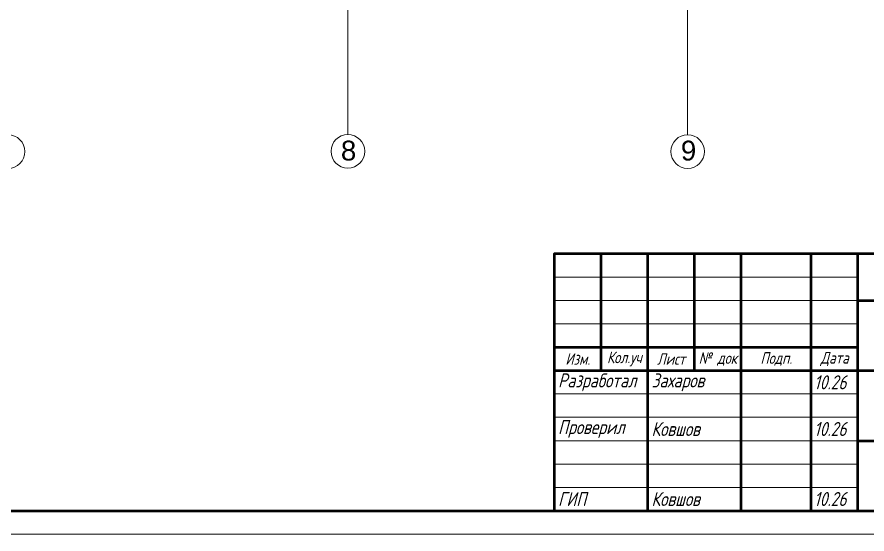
# Model space of a CAD drawing. Header units: millimetres. Extents: x 96542 to 165924, y 3859 to 52864.
# Drawn here: x 140760 to 155771, y 3859 to 12998 of the extents above; entities that cross this region are included whole.
import ezdxf

# ---------------------------------------------------------------- set-up
doc = ezdxf.new("R2010")
doc.units = ezdxf.units.MM
doc.linetypes.add('ACAD_ISO04W100', pattern=[30, 24, -3, 0, -3])
for name, color, linetype, lineweight in [('Оси', 136, 'ACAD_ISO04W100', 9), ('Рамка', 7, 'Continuous', 50), ('Таблицы', 7, 'Continuous', 18), ('Текст', 28, 'Continuous', 25), ('Тонкие', 8, 'Continuous', 13)]:
    doc.layers.add(name, color=color, linetype=linetype, lineweight=lineweight)
doc.styles.add('GOST_I', font='isocpeur.ttf', dxfattribs={"width": 0.8})
doc.styles.get("Standard").update_dxf_attribs({"font": 'arial.ttf'})

msp = doc.modelspace()

# ---------------------------------------------------------------- linework, layer by layer
at = {"layer": 'Оси', "ltscale": 0.3}
for p, q in [((146603.215, 10920.427), (146603.215, 24020.427)), ((152603.215, 10920.427), (152603.215, 24020.427))]:
    msp.add_line(p, q, dxfattribs=at)
at = {"layer": 'Оси', "linetype": 'Continuous'}
for p, q in [((146603.216, 10920.423), (146603.215, 11420.488)), ((152603.215, 10916.249), (152603.215, 11420.488))]:
    msp.add_line(p, q, dxfattribs=at)
for centre in [(140603.214, 10619.225), (146603.216, 10623.398), (152603.215, 10619.225)]:
    msp.add_circle(centre, 296.967, dxfattribs=at)
at = {"layer": 'Рамка', "lineweight": 50}
for points in [[(98192, 4271.5), (165512, 4271.5), (165512, 52451.5), (98192, 52451.5)], [(150249.5, 4271.5), (165512, 4271.5), (165512, 8809), (150249.5, 8809)]]:
    msp.add_lwpolyline(points, close=True, dxfattribs=at)
at = {"layer": 'Таблицы', "lineweight": 50}
for p, q in [((151074.5, 6746.5), (151074.5, 8809)), ((151899.5, 4271.5), (151899.5, 8809)), ((152724.5, 6746.5), (152724.5, 8809)), ((153549.5, 4271.5), (153549.5, 8809)), ((154787, 4271.5), (154787, 8809)), ((155612, 4271.5), (155612, 8809)), ((155612, 7984), (165512, 7984)), ((150249.5, 7159), (155612, 7159)), ((150249.5, 6746.5), (165512, 6746.5)), ((155612, 5509), (165512, 5509))]:
    msp.add_line(p, q, dxfattribs=at)
at = {"layer": 'Таблицы', "lineweight": 18}
for p, q in [((150249.5, 8396.5), (155612, 8396.5)), ((150249.5, 7984), (155612, 7984)), ((150249.5, 7571.5), (155612, 7571.5)), ((150249.5, 6334), (155612, 6334)), ((150249.5, 5921.5), (155612, 5921.5)), ((150249.5, 5509), (155612, 5509)), ((150249.5, 5096.5), (155612, 5096.5)), ((150249.5, 4684), (155612, 4684))]:
    msp.add_line(p, q, dxfattribs=at)
at = {"layer": 'Тонкие'}
msp.add_lwpolyline([(96542, 3859), (165924.5, 3859), (165924.5, 52864), (96542, 52864)], close=True, dxfattribs=at)

# ---------------------------------------------------------------- texts
at = {"layer": 'Оси', "char_height": 350, "width": 284.81275, "attachment_point": 1}
for s, insert in [('{\\fArial|b0|i0|c0;8}', (146479.971, 10811.482)), ('{\\fArial|b0|i0|c0;9}', (152484.204, 10811.482))]:
    msp.add_mtext(s, dxfattribs=dict(at, insert=insert))
at = {"layer": 'Текст', "style": 'GOST_I'}
for s, insert, char_height, attachment_point in [('{\\W0.8;\\Q15;Кол.уч}', (151487, 6952.75), 206.25, 5), ('{\\W0.8;\\Q15;Лист}', (152312, 6952.75), 206.25, 5), ('{\\W0.8;\\Q15;№ док}', (153137, 6952.75), 206.25, 5), ('{\\W0.8;\\Q15;Подп.}', (154168.25, 6952.75), 206.25, 5), ('{\\W0.8;\\Q15;Дата}', (155199.5, 6952.75), 206.25, 5), ('{\\W0.8;\\Q15;Изм.}', (150662, 6952.75), 206.25, 5), ('{\\W0.8;\\Q15;Разработал}', (150315.5, 6540.25), 247.5, 4), ('{\\W0.8;\\Q15;Захаров}', (151965.5, 6540.25), 247.5, 4), ('{\\W0.8;\\Q15;10.26}', (154836.5, 6540.25), 247.5, 4), ('{\\W0.8;\\Q15;Проверил}', (150315.5, 5715.25), 247.5, 4), ('{\\W0.8;\\Q15;Ковшов}', (151965.5, 5715.25), 247.5, 4), ('{\\W0.8;\\Q15;10.26}', (154836.5, 5715.25), 247.5, 4), ('{\\W0.8;\\Q15;ГИП}', (150315.5, 4477.75), 247.5, 4), ('{\\W0.8;\\Q15;Ковшов}', (151965.5, 4477.75), 247.5, 4), ('{\\W0.8;\\Q15;10.26}', (154836.5, 4477.75), 247.5, 4)]:
    msp.add_mtext(s, dxfattribs=dict(at, insert=insert, char_height=char_height, attachment_point=attachment_point))

doc.saveas('drawing.dxf')
